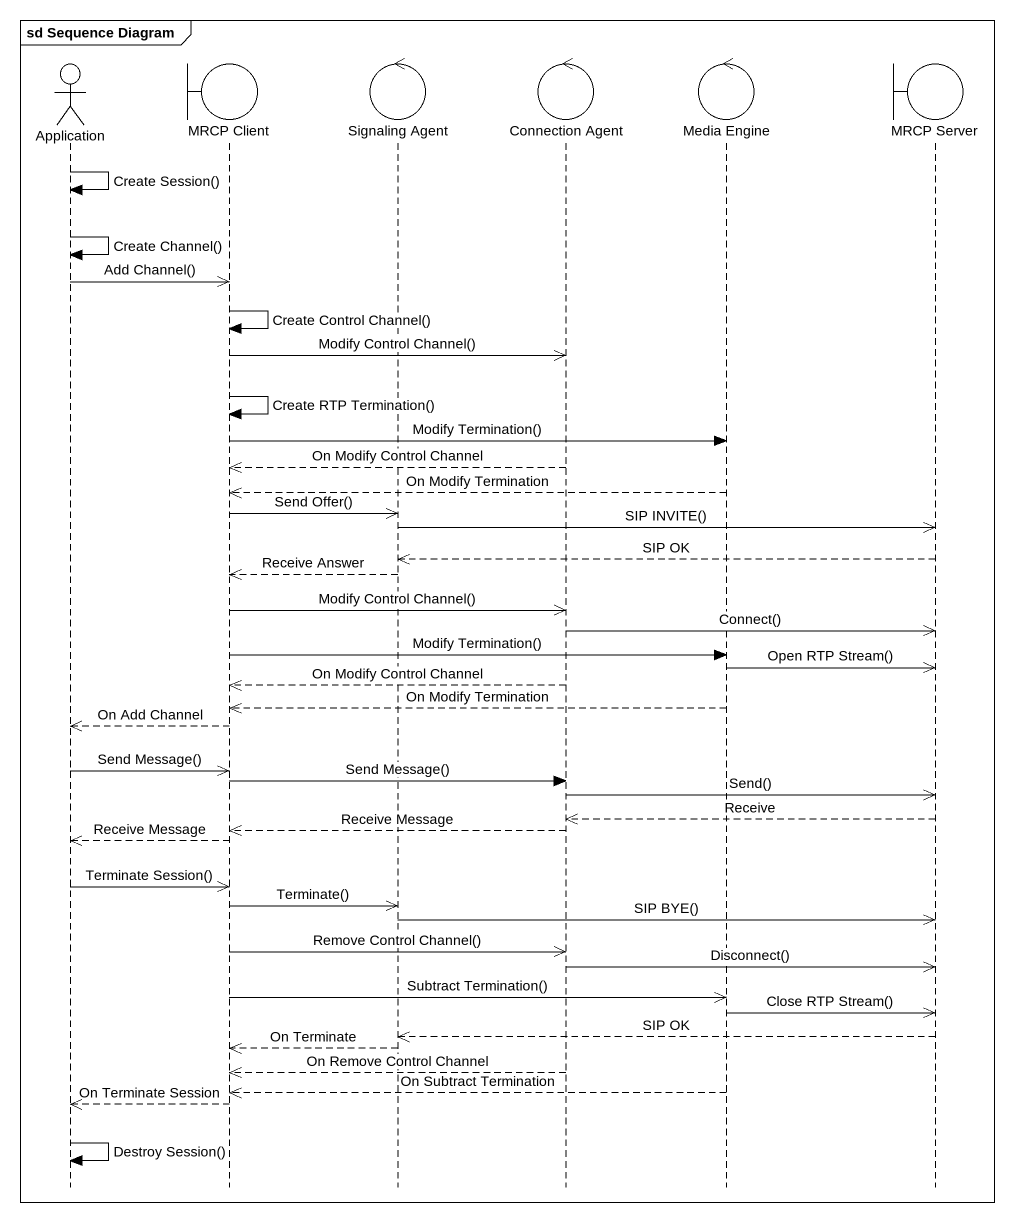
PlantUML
@startuml
mainframe sd Sequence Diagram
hide footbox
actor Application
boundary "MRCP Client" as MRCP_Client
control "Signaling Agent" as Signaling_Agent
control "Connection Agent" as Connection_Agent
control "Media Engine" as Media_Engine
boundary "MRCP Server" as MRCP_Server

Application -> Application : Create Session()
Application -> Application : Create Channel()
Application ->> MRCP_Client : Add Channel()
MRCP_Client -> MRCP_Client : Create Control Channel()
MRCP_Client ->> Connection_Agent : Modify Control Channel()
MRCP_Client -> MRCP_Client : Create RTP Termination()
MRCP_Client -> Media_Engine : Modify Termination()
Connection_Agent -->> MRCP_Client : On Modify Control Channel
Media_Engine -->> MRCP_Client : On Modify Termination
MRCP_Client ->> Signaling_Agent : Send Offer()
Signaling_Agent ->> MRCP_Server : SIP INVITE()
MRCP_Server -->> Signaling_Agent : SIP OK
Signaling_Agent -->> MRCP_Client : Receive Answer
MRCP_Client ->> Connection_Agent : Modify Control Channel()
Connection_Agent ->> MRCP_Server : Connect()
MRCP_Client -> Media_Engine : Modify Termination()
Media_Engine ->> MRCP_Server : Open RTP Stream()
Connection_Agent -->> MRCP_Client : On Modify Control Channel
Media_Engine -->> MRCP_Client : On Modify Termination
MRCP_Client -->> Application : On Add Channel
Application ->> MRCP_Client : Send Message()
MRCP_Client -> Connection_Agent : Send Message()
Connection_Agent ->> MRCP_Server : Send()
MRCP_Server -->> Connection_Agent : Receive
Connection_Agent -->> MRCP_Client : Receive Message
MRCP_Client -->> Application : Receive Message
Application ->> MRCP_Client : Terminate Session()
MRCP_Client ->> Signaling_Agent : Terminate()
Signaling_Agent ->> MRCP_Server : SIP BYE()
MRCP_Client ->> Connection_Agent : Remove Control Channel()
Connection_Agent ->> MRCP_Server : Disconnect()
MRCP_Client ->> Media_Engine : Subtract Termination()
Media_Engine ->> MRCP_Server : Close RTP Stream()
MRCP_Server -->> Signaling_Agent : SIP OK
Signaling_Agent -->> MRCP_Client : On Terminate
Connection_Agent -->> MRCP_Client : On Remove Control Channel
Media_Engine -->> MRCP_Client : On Subtract Termination
MRCP_Client -->> Application : On Terminate Session
Application -> Application : Destroy Session()
@enduml
